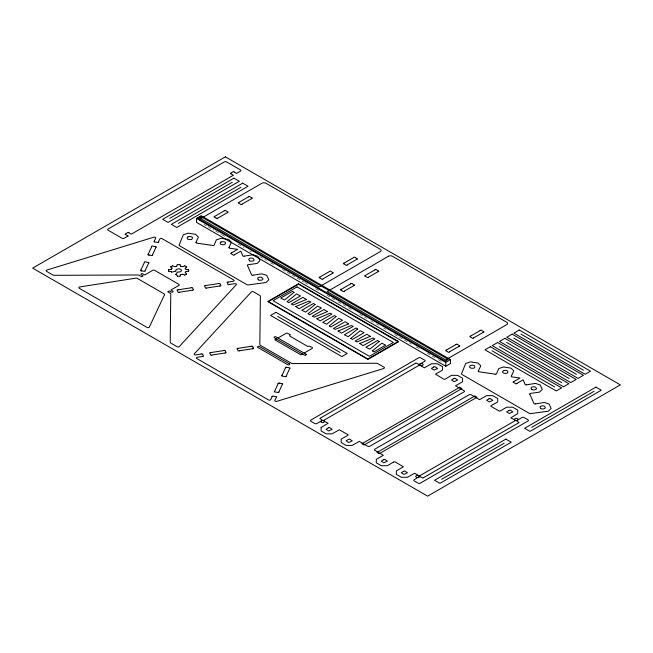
<?xml version="1.0" encoding="UTF-8"?>
<svg xmlns="http://www.w3.org/2000/svg" width="653" height="653" viewBox="0 0 653 653"><rect width="100%" height="100%" fill="white"/><g stroke="black" fill="none" stroke-linecap="round" stroke-linejoin="round"><path stroke-width="0.49" stroke-dasharray="3.27 2.45" d="M203.973 224.338L206.47 225.783M208.136 226.746L213.972 230.109M215.637 231.072L221.465 234.443M222.306 234.925L224.803 236.37M238.133 244.067L243.969 247.438M249.797 250.801L251.47 251.764M259.796 256.58L266.465 260.425M270.636 262.832L273.966 264.759M282.3 269.567L303.963 282.08M304.796 282.561L308.967 284.969M315.628 288.814L318.966 290.74M326.933 295.344L334.899 299.947M338.083 301.784L347.649 307.302M348.441 307.767L353.224 310.526M359.599 314.207L366.766 318.346M370.757 320.647L374.74 322.949M376.332 323.864L378.724 325.243M383.507 328.01L385.89 329.39M394.657 334.45L398.648 336.744M399.44 337.209L411.398 344.107M416.181 346.865L420.965 349.624M427.34 353.306L436.906 358.824M438.506 359.746L442.489 362.04"/><path stroke-width="0.98" d="M176.783 266.146L177.249 264.71M180.057 276.178L180.497 274.807M199.581 219.8L200.798 216.502L448.268 359.411L445.273 361.182L197.745 218.265L200.798 216.502M140.909 270.007L144.37 262.555M148.247 254.18L151.708 246.736M154.304 241.137L155.716 238.092A1.339 0.775 0 0 0 155.259 237.284A1.339 0.775 0 0 0 153.798 237.21L46.894 270.048A1.42 0.816 0 0 0 46.551 271.354L52.746 274.929A2.237 1.29 0 0 0 54.346 275.305L137.881 274.986A1.788 1.028 0 0 1 139.154 275.288L141.644 276.725L143.162 275.852L141.26 274.75A1.118 0.645 0 0 1 141.26 273.836A1.118 0.645 0 0 1 142.836 273.836L144.746 274.937L152.68 270.358A1.42 0.816 0 0 1 154.688 270.358L178.8 284.284A1.42 0.816 0 0 1 178.8 285.443L170.866 290.022L172.776 291.124A1.118 0.645 0 0 1 172.776 292.03A1.118 0.645 0 0 1 171.192 292.03L169.29 290.928L167.764 291.809L170.253 293.246A1.788 1.028 0 0 1 170.776 293.981L170.229 342.213A2.237 1.29 0 0 0 170.882 343.135L177.077 346.71A1.42 0.816 0 0 0 179.33 346.514L236.215 284.798A1.339 0.775 0 0 0 236.084 283.949A1.339 0.775 0 0 0 234.688 283.68L229.415 284.496M145.129 270.66L148.59 263.208M152.476 254.833L155.928 247.389M158.524 241.79L159.83 238.982A1.339 0.775 0 0 1 162.075 238.631L233.75 280.015A1.339 0.775 0 0 1 233.145 281.312L228.281 282.063M272.064 396.771L270.758 399.579A1.339 0.775 0 0 1 268.514 399.93L196.839 358.546A1.339 0.775 0 0 1 197.443 357.248L202.308 356.497M274.66 391.171L278.121 383.727M282.006 375.353L285.459 367.9M276.284 397.424L274.872 400.469A1.339 0.775 0 0 0 275.329 401.277A1.339 0.775 0 0 0 276.799 401.35L383.703 368.512A1.42 0.816 0 0 0 384.037 367.206L377.85 363.639A2.237 1.29 0 0 0 376.25 363.256L292.715 363.574A1.788 1.028 0 0 1 291.442 363.272L260.343 345.315A1.788 1.028 0 0 1 259.821 344.58L260.367 296.348A2.237 1.29 0 0 0 259.706 295.425L253.519 291.858A1.42 0.816 0 0 0 251.266 292.046L194.374 353.771A1.339 0.775 0 0 0 194.512 354.612A1.339 0.775 0 0 0 195.908 354.881L201.181 354.065M278.88 391.824L282.341 384.38M286.226 376.006L289.687 368.553M196.014 242.23L198.398 237.096L195.647 234.337L188.105 233.17L183.33 234.762L179.2 244.883A1.788 1.028 0 0 0 179.673 245.855L246.826 284.618A1.788 1.028 0 0 0 248.499 284.896L266.024 282.512L268.783 279.753L266.759 275.403L261.984 273.811L253.095 275.182M229.056 247.348L231.44 242.222L228.681 239.463L221.147 238.296L216.363 239.888L214.045 245.373L212.78 245.544M478.388 370.912L480.771 365.786L478.012 363.027L470.478 361.86L465.695 363.452L461.573 373.573A1.788 1.028 0 0 0 462.046 374.536L529.191 413.3A1.788 1.028 0 0 0 530.873 413.578L548.398 411.194L551.156 408.435L549.132 404.085L544.349 402.493L535.468 403.872M511.421 376.038L513.805 370.904L511.054 368.145L503.512 366.978L498.737 368.57L496.419 374.055L495.194 374.259M185.232 272.619L185.95 271.591M175.69 274.513L177.469 272.032M171.233 269.305L172.033 268.236M185.199 268.195L186.668 266.955M228.893 247.422L229.138 248.14L237.676 249.332L231.513 252.899M478.225 370.986L478.535 371.72L495.023 374.145M195.859 242.304L196.161 243.03L212.658 245.455M511.266 376.104L511.511 376.822L520.049 378.022L513.878 381.581M128.086 236.027L124.152 238.296A1.42 0.816 0 0 1 122.144 238.296L108.104 230.183A1.42 0.816 0 0 1 108.104 229.023L224.469 161.838A1.42 0.816 0 0 1 226.477 161.838L240.524 169.951A1.42 0.816 0 0 1 240.524 171.11L236.557 173.396L234.264 172.114M169.78 218.322L232.248 182.26M178.473 223.342L240.933 187.272M196.471 218.445L201.206 215.71L450.513 359.64L450.513 363.533L445.77 366.268L196.471 222.338L196.471 218.445L445.77 362.374L450.513 359.64M214.796 216.314L224.24 210.862M238.982 202.348L248.434 196.896M217.882 218.102L227.334 212.649M242.075 204.136L251.519 198.683M170.653 266.857L172.449 265.82M184.856 275.06L186.652 274.023M234.598 254.678L240.777 251.119L242.859 256.058L244.108 256.205M319.954 277.027L329.398 271.575M344.139 263.061L353.583 257.609M323.047 278.815L332.491 273.362M347.233 264.849L356.677 259.396M341.258 289.328L350.71 283.875M365.451 275.37L374.904 269.909M344.351 291.116L353.795 285.663M368.545 277.15L377.989 271.697M276.399 338.923L274.872 339.805L301 354.889L302.519 354.008M277.974 338.017L285.908 333.43A1.42 0.816 0 0 1 287.916 333.43L290.414 334.875L290.063 335.079A1.404 0.816 0 0 0 290.063 336.23L307.188 346.123A1.404 0.816 0 0 0 309.179 346.123L312.036 347.355A1.42 0.816 0 0 1 312.036 348.514L304.102 353.093M446.423 350.049L455.867 344.588M470.609 336.075L480.053 330.622M449.509 351.828L458.961 346.376M473.694 337.862L483.147 332.41M516.972 383.368L523.143 379.801L525.224 384.748L526.473 384.886M441.673 479.278L504.14 443.216M531.722 427.291L594.189 391.22M252.923 275.305L251.707 275.101L247.511 265.575M535.346 403.962L534.072 403.783L529.877 394.265M182.546 266.661L184.685 265.812M180.62 274.725L182.481 274.268M171.608 272.154L175.902 271.126M174.873 266.644L176.661 266.228M244.23 256.107L253.111 254.735L257.894 256.327L259.918 260.678L257.16 263.437L247.65 264.775L247.348 265.51M178.269 289.793L191.174 287.793M205.679 285.549L218.584 283.557M179.395 292.226L192.3 290.234M206.805 287.989L219.71 285.99M210.878 352.571L223.783 350.571M238.288 348.327L251.193 346.335M212.013 355.003L224.918 353.012M239.422 350.767L252.319 348.767M526.596 384.797L535.484 383.417L540.26 385.009L542.284 389.359L539.525 392.118L529.967 393.473L529.722 394.192M168.711 269.632L171.086 269.379M186.089 271.517L188.586 271.248M177.379 264.645L179.918 264.645M177.379 276.243L179.918 276.243M186.048 269.363L188.586 269.632M168.719 271.248L171.045 271.501M149.113 255.045L150.982 255.331A0.857 0.498 0 0 0 152.524 254.939M141.766 270.864L143.636 271.158A0.857 0.498 0 0 0 145.178 270.766M286.953 367.402L288.822 367.696A0.857 0.498 0 0 1 289.818 368.48M279.606 383.229L281.476 383.515A0.857 0.498 0 0 1 282.471 384.307M175.755 274.587L176.685 274.75M180.652 266.261L182.358 266.669M182.669 274.268L184.685 275.068M172.612 265.812L174.686 266.636M520.98 334.124L583.447 370.186M513.87 338.23L576.338 374.291M506.606 342.425L569.065 378.487M251.519 197.688L250.156 196.896A0.857 0.498 0 0 0 248.475 196.798M355.314 257.609L356.677 258.4M499.341 346.621L561.8 382.682M492.068 350.816L554.536 386.878M216.159 218.102L214.796 217.31A0.857 0.498 0 0 1 214.617 216.339M341.258 290.324L342.629 291.116A0.857 0.498 0 0 0 344.311 291.222M277.688 316.427L340.148 352.498M128.984 232.901L131.245 234.198L233.431 175.208L231.178 173.902M184.856 265.82L186.652 266.857M125.898 234.68L128.151 235.986M185.248 272.734L186.668 273.925M170.637 266.955L172.017 268.122M185.191 268.301L185.901 269.289M171.184 271.575L171.47 272.113M253.184 347.91L252.687 346.833A0.857 0.498 0 0 0 251.323 346.253M220.575 285.132L220.069 284.055A0.857 0.498 0 0 0 218.706 283.475M210.519 354.506L210.021 353.428A0.857 0.498 0 0 1 210.699 352.538M180.057 264.71L180.522 266.171M176.816 274.831L177.249 276.178M445.77 362.374L445.77 366.268M198.969 217.555L198.969 219.506M188.701 269.713L188.701 271.175M168.605 269.713L168.605 271.175M175.902 270.799A2.808 1.624 0 0 1 178.44 268.832A2.808 1.624 0 0 1 181.444 270.562A2.808 1.624 0 0 1 178.04 272.032M238.802 202.381A0.857 0.498 0 0 0 238.982 203.352L240.353 204.136A0.857 0.498 0 0 0 242.026 204.242M251.519 197.679A0.857 0.498 0 0 1 251.699 198.659M224.289 210.756A0.857 0.498 0 0 1 225.979 210.862L227.334 211.654A0.857 0.498 0 0 1 227.513 212.617M217.841 218.2A0.857 0.498 0 0 1 216.143 218.102M332.671 273.329A0.857 0.498 0 0 0 332.491 272.358L331.12 271.575A0.857 0.498 0 0 0 329.447 271.468M322.998 278.921A0.857 0.498 0 0 1 321.309 278.815L319.954 278.023A0.857 0.498 0 0 1 319.774 277.052M356.677 258.392A0.857 0.498 0 0 1 356.856 259.363M347.184 264.947A0.857 0.498 0 0 1 345.494 264.849L344.139 264.057A0.857 0.498 0 0 1 343.96 263.086M353.632 257.502A0.857 0.498 0 0 1 355.322 257.609M374.944 269.811A0.857 0.498 0 0 1 376.634 269.909L377.989 270.701A0.857 0.498 0 0 1 378.169 271.672M365.272 275.395A0.857 0.498 0 0 0 365.451 276.374L366.823 277.15A0.857 0.498 0 0 0 368.496 277.256M350.751 283.769A0.857 0.498 0 0 1 352.449 283.875L353.795 284.667A0.857 0.498 0 0 1 353.975 285.639M341.258 290.332A0.857 0.498 0 0 1 341.078 289.361M459.141 346.351A0.857 0.498 0 0 0 458.961 345.372L457.59 344.588A0.857 0.498 0 0 0 455.916 344.49M449.468 351.934A0.857 0.498 0 0 1 447.77 351.828L446.423 351.036A0.857 0.498 0 0 1 446.244 350.073M483.326 332.385A0.857 0.498 0 0 0 483.147 331.406L481.775 330.622A0.857 0.498 0 0 0 480.102 330.516M473.654 337.968A0.857 0.498 0 0 1 471.956 337.862L470.609 337.07A0.857 0.498 0 0 1 470.429 336.107M516.923 383.466A0.857 0.498 0 0 1 515.233 383.368L513.878 382.576A0.857 0.498 0 0 1 513.699 381.605M234.558 254.784A0.857 0.498 0 0 1 232.86 254.678L231.505 253.895A0.857 0.498 0 0 1 231.333 252.923M128.943 232.794A0.857 0.498 0 0 0 127.245 232.901L125.89 233.684A0.857 0.498 0 0 0 125.711 234.656M230.999 173.869A0.857 0.498 0 0 1 231.178 172.898L232.541 172.114A0.857 0.498 0 0 1 234.223 172.008M223.914 350.498A0.857 0.498 0 0 1 225.293 351.077L225.775 352.147A0.857 0.498 0 0 1 225.097 353.036M211.882 355.085A0.857 0.498 0 0 1 210.503 354.506M238.108 348.302A0.857 0.498 0 0 0 237.414 349.2L237.929 350.269A0.857 0.498 0 0 0 239.292 350.841M253.193 347.902A0.857 0.498 0 0 1 252.499 348.8M286.275 376.104A0.857 0.498 0 0 1 284.716 376.503L282.863 376.21A0.857 0.498 0 0 1 281.867 375.426M285.41 367.802A0.857 0.498 0 0 1 286.969 367.402M278.929 391.931A0.857 0.498 0 0 1 277.378 392.331L275.517 392.037A0.857 0.498 0 0 1 274.529 391.253M278.064 383.621A0.857 0.498 0 0 1 279.623 383.221M151.659 246.63A0.857 0.498 0 0 1 153.218 246.23L155.071 246.524A0.857 0.498 0 0 1 156.067 247.307M149.121 255.054A0.857 0.498 0 0 1 148.117 254.254M144.313 262.457A0.857 0.498 0 0 1 145.872 262.057L147.725 262.351A0.857 0.498 0 0 1 148.721 263.135M141.774 270.873A0.857 0.498 0 0 1 140.779 270.081M192.48 290.259A0.857 0.498 0 0 0 193.174 289.361L192.668 288.291A0.857 0.498 0 0 0 191.305 287.72M179.273 292.307A0.857 0.498 0 0 1 177.894 291.728L177.404 290.65A0.857 0.498 0 0 1 178.089 289.761M220.583 285.124A0.857 0.498 0 0 1 219.89 286.022M206.674 288.063A0.857 0.498 0 0 1 205.303 287.483L204.813 286.414A0.857 0.498 0 0 1 205.499 285.524M229.285 284.577A0.857 0.498 0 0 1 227.905 283.998L227.415 282.92A0.857 0.498 0 0 1 228.101 282.031M158.581 241.896A0.857 0.498 0 0 1 157.022 242.296L155.169 242.002A0.857 0.498 0 0 1 154.173 241.21M201.312 353.983A0.857 0.498 0 0 1 202.683 354.563L203.173 355.64A0.857 0.498 0 0 1 202.487 356.53M272.015 396.665A0.857 0.498 0 0 1 273.566 396.265L275.419 396.559A0.857 0.498 0 0 1 276.415 397.351M321.121 427.462L321.121 430.939L326.133 433.837L332.157 433.837L339.258 429.78L348.025 434.71L348.025 435.273L341.184 439.045L341.184 442.522L346.196 445.419L352.22 445.419L359.321 441.371L367.77 446.285A1.42 0.816 0 0 0 369.769 446.285L464.071 391.841A1.42 0.816 0 0 0 464.071 390.682L455.549 385.809L462.569 381.711L462.569 378.234L457.549 375.336L451.533 375.336L445.003 379.287L444.024 379.287L435.486 374.177L442.505 370.12L442.505 366.651L437.486 363.754L431.47 363.754L424.368 367.802L418.965 364.758L424.67 361.305A1.42 0.816 0 0 0 424.67 360.146L420.654 357.836A1.42 0.816 0 0 0 418.655 357.836L310.836 420.083A1.42 0.816 0 0 0 310.836 421.234L314.852 423.552A1.42 0.816 0 0 0 316.852 423.552L322.623 420.222L328.108 423.275L321.121 427.462M187.942 236.9C185.272 239.357 189.77 240.075 191.753 239.39C194.529 236.623 189.492 235.97 187.942 236.876M470.315 365.582C467.834 368.121 471.768 368.439 473.964 368.219C477.041 365.402 471.964 364.562 470.315 365.582M220.983 242.018C218.306 244.459 222.902 245.275 224.82 244.451C227.611 241.52 222.249 241.267 220.992 241.977M503.349 370.7C500.818 373.214 504.834 373.606 507.055 373.304C509.96 370.561 505.169 369.688 503.357 370.684M328.337 427.862L326.018 429.274L328.671 430.939L332.181 429.323L329.479 427.503L328.345 427.821M348.408 439.445L346.082 440.857L348.735 442.522L352.245 440.906L349.608 439.11L348.416 439.404M383.523 459.72L381.205 461.132L383.858 462.797L387.368 461.181L384.723 459.385L383.523 459.72M393.604 462.063L387.343 465.703L381.328 465.703L376.316 462.806L376.316 459.328L383.335 455.272L374.806 450.35A1.42 0.816 0 0 1 374.806 449.191L469.107 394.747A1.42 0.816 0 0 1 471.115 394.747L479.563 399.669L486.665 395.62L492.68 395.62L497.7 398.518L497.7 401.987L490.901 405.733L490.852 406.329L499.627 411.251L506.728 407.203L512.744 407.203L517.764 410.1L517.764 413.578L510.834 417.847L516.335 420.81L522 417.496A1.42 0.816 0 0 1 524.008 417.496L528.016 419.814A1.42 0.816 0 0 1 528.016 420.973L420.205 483.22A1.42 0.816 0 0 1 418.198 483.22L414.182 480.902A1.42 0.816 0 0 1 414.182 479.743L419.887 476.241L414.59 473.237L407.415 477.286L401.391 477.286L396.379 474.388L396.379 470.911L403.391 466.813L394.91 461.777L393.604 462.063M403.587 471.311L401.269 472.723L403.921 474.38L407.423 472.764L404.787 470.968L403.595 471.286M415.3 363.394L319.831 418.402L321.203 419.406A2.008 1.159 0 0 1 321.203 421.046A1.755 1.012 0 0 0 321.447 422.385A1.755 1.012 0 0 0 323.782 422.401A1.755 1.012 0 0 0 324.084 421.063A1.118 0.645 0 0 1 324.084 420.157L418.802 365.468A1.118 0.645 0 0 1 420.385 365.468A1.755 1.012 0 0 0 422.695 365.288A1.755 1.012 0 0 0 422.671 363.941A1.755 1.012 0 0 0 420.344 363.803A2.008 1.159 0 0 1 417.504 363.803L416.304 363.003L415.3 363.394M423.577 477.621L422.654 478.053L421.373 477.237A2.008 1.159 0 0 0 418.532 477.237A1.755 1.012 0 0 1 416.206 477.098A1.755 1.012 0 0 1 416.181 475.751A1.755 1.012 0 0 1 418.491 475.572A1.118 0.645 0 0 0 420.075 475.572L514.793 420.891A1.118 0.645 0 0 0 514.793 419.977A1.755 1.012 0 0 1 515.095 418.638A1.755 1.012 0 0 1 517.429 418.655A1.755 1.012 0 0 1 517.674 419.993A2.008 1.159 0 0 0 517.674 421.634L519.07 422.597L423.577 477.621M433.755 367.002L431.437 368.406L434.082 370.071L437.592 368.455L434.955 366.659L433.755 366.978M453.819 378.585L451.501 379.997L454.153 381.654L457.655 380.038L454.953 378.218L453.827 378.536M488.95 398.869L486.624 400.273L489.277 401.938L492.786 400.322L490.085 398.501L488.95 398.844M509.014 410.451L506.695 411.855L509.34 413.52L512.85 411.904L510.213 410.108L509.014 410.427M249.479 260.784C250.956 261.886 256.229 260.882 253.266 258.661C252.417 257.315 246.671 258.139 249.479 260.759M258.343 279.851C259.804 280.953 265.094 279.974 262.114 277.762C261.371 276.341 255.511 277.223 258.351 279.835M531.844 389.466C533.248 390.559 538.562 389.612 535.664 387.302C534.734 386.054 529.012 386.845 531.86 389.425M540.717 408.541C542.145 409.643 547.434 408.68 544.553 406.337C543.614 405.17 537.933 405.864 540.725 408.492M295.776 306.608L299.18 308.714L310.901 301.947L308.885 301.082L295.785 306.567M306.339 299.433L302.935 297.344L291.214 304.118L293.189 304.992L306.322 299.498M316.819 318.762L320.223 320.868L331.944 314.101L329.969 313.22L316.827 318.737M327.382 311.579L314.264 317.129L312.248 316.264L323.97 309.498L327.373 311.603M338.107 331.047L341.511 333.152L353.232 326.386L351.216 325.521L338.107 331.047M348.571 323.815L345.168 321.733L333.446 328.5L335.422 329.373L348.555 323.88M359.787 343.568L363.182 345.666L374.912 338.899L372.928 338.025L359.787 343.543M370.251 336.328L357.101 341.886L355.118 341.013L366.847 334.246L370.251 336.328M287.157 301.629L288.724 302.682L300.445 295.907L296.552 293.997L287.165 301.604M294.013 292.315L284.594 299.988L280.725 298.062L292.446 291.295L294.013 292.34M308.118 313.734L309.685 314.779L321.407 308.012L317.513 306.102L308.126 313.709M315.089 304.486L305.694 312.142L301.8 310.232L313.522 303.465L315.089 304.486M329.259 325.937L330.818 326.982L342.539 320.215L338.646 318.305L329.275 325.888M336.042 316.583L326.647 324.239L322.753 322.329L334.483 315.562L336.042 316.583M350.824 338.385L352.383 339.438L364.105 332.663L360.211 330.753L350.832 338.36M357.607 329.03L348.245 336.679L344.319 334.777L356.04 328.01L357.607 329.055M372.406 350.849L373.965 351.894L385.694 345.127L381.793 343.217L372.406 350.849M379.189 341.495L369.802 349.151L365.9 347.241L377.63 340.474L379.189 341.519M164.532 294.699L149.341 327.031A1.404 0.808 0 0 1 148.345 327.61A1.404 0.906 -1.7 0 1 146.982 327.398L79.242 288.283A1.404 0.816 0 0 1 79.87 286.928L135.873 278.154A1.404 0.816 0 0 1 137.236 278.366L164.164 293.915A1.404 0.816 0 0 1 164.532 294.699M225.391 156.851L32.65 268.122L427.609 496.149L620.35 384.878L225.391 156.851M233.978 178.163L162.687 219.318L168.058 222.42L239.349 181.265L233.978 178.163M242.663 183.175L171.372 224.338L176.743 227.44L248.034 186.276L242.663 183.175M201.516 218.175L200.789 218.592L319.129 286.92L380.315 251.593A2.841 1.641 0 0 0 380.315 249.275L265.951 183.248A2.841 1.641 0 0 0 261.935 183.248L201.516 218.175M298.503 283.802L267.746 301.555L367.917 359.387L398.673 341.633L298.503 283.802M298.503 284.169L268.383 301.555L367.917 359.028L398.036 341.633L298.503 284.169M297.042 286.871L273.068 300.715L369.378 356.318L393.351 342.474L297.042 286.871M275.958 312.33L270.587 315.432L341.878 356.595L347.249 353.493L275.958 312.33M388.404 256.27L327.226 291.589L445.566 359.909L506.785 324.606A2.841 1.641 0 0 0 506.785 322.296L392.42 256.27A2.841 1.641 0 0 0 388.404 256.27M490.346 346.719L484.967 349.82L556.258 390.976L561.629 387.874L490.346 346.719M497.61 342.523L492.24 345.625L563.531 386.78L568.902 383.678L497.61 342.523M504.875 338.327L499.504 341.429L570.795 382.585L576.166 379.483L504.875 338.327M512.148 334.132L506.769 337.234L578.06 378.389L583.431 375.287L512.148 334.132M519.249 330.026L513.878 333.128L585.17 374.283L590.541 371.19L519.249 330.026M459.696 387.286L361.876 443.762L364.064 445.028L461.883 388.551L459.696 387.286M474.813 396.02L376.993 452.488L379.181 453.753L477 397.277L474.813 396.02M505.863 439.118L434.572 480.273L439.942 483.375L511.234 442.22L505.863 439.118M595.911 387.123L524.628 428.286L529.999 431.388L601.282 390.225L595.911 387.123M306.004 354.195L276.072 336.915A1.118 0.645 0 0 0 274.489 336.915A1.118 0.645 0 0 0 274.489 337.821L304.429 355.11A1.118 0.645 0 0 0 306.004 355.11A1.118 0.645 0 0 0 306.004 354.195M289.336 363.811L259.404 346.531A1.118 0.645 0 0 0 257.821 346.531A1.118 0.645 0 0 0 257.821 347.445L287.761 364.725A1.118 0.645 0 0 0 289.336 364.725A1.118 0.645 0 0 0 289.336 363.811"/></g></svg>
